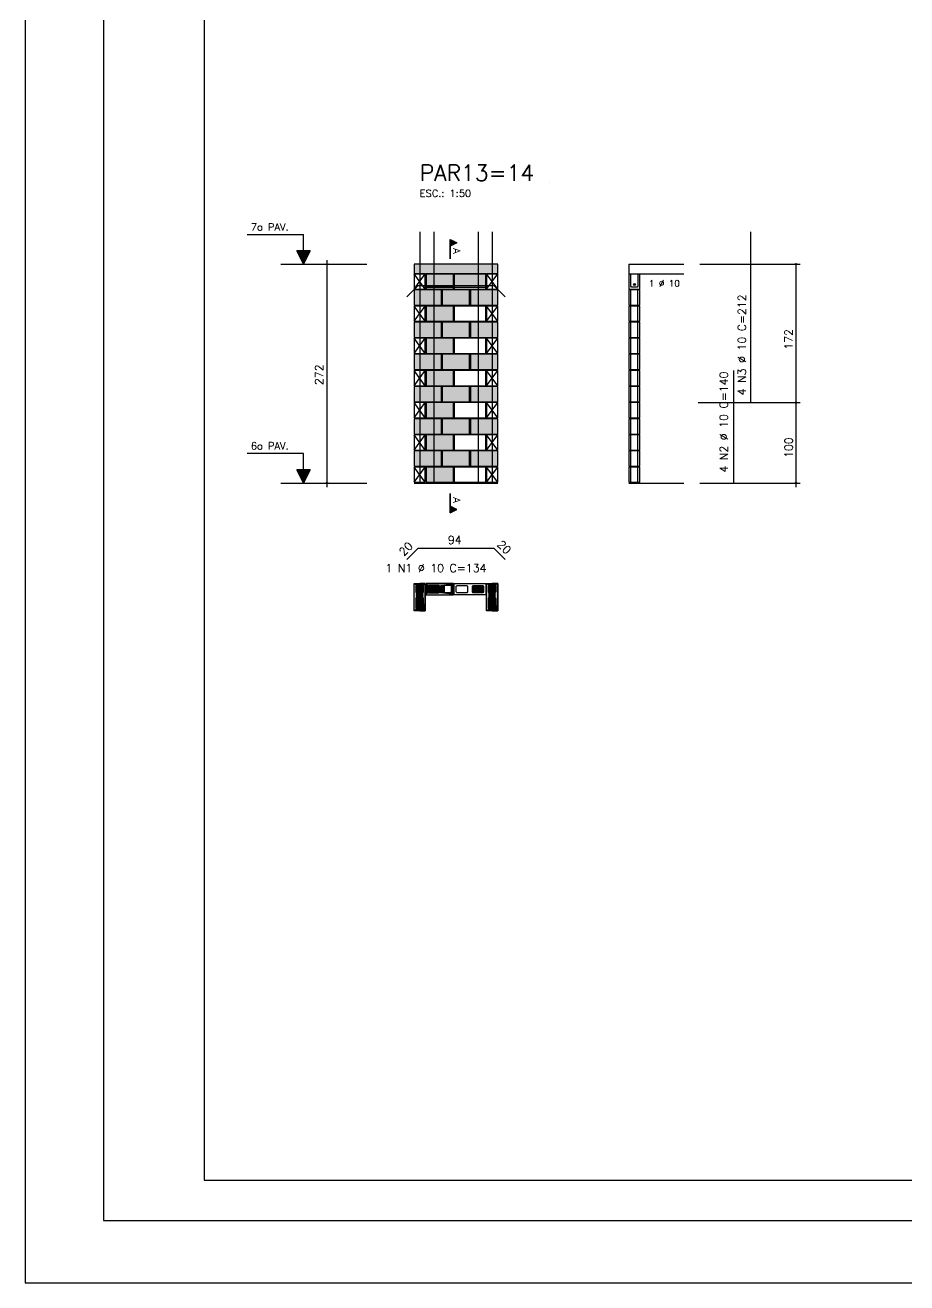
# Model space of a CAD drawing. Extents: x -1.9 to 86, y -1.6 to 61.
# Drawn here: x -1.95 to 19.97, y -1.55 to 29.7 of the extents above; entities that cross this region are included whole.
import ezdxf

# ---------------------------------------------------------------- set-up
doc = ezdxf.new("R2010")
doc.units = 0
doc.header["$MEASUREMENT"] = 0
doc.linetypes.add('HIDDEN', pattern=[9.525, 6.35, -3.175])
doc.layers.get('Defpoints').update_dxf_attribs({"linetype": 'CONTINUOUS'})
for name, color, linetype in [('ARQ_FOLHA', 7, 'CONTINUOUS'), ('PENA_01', 1, 'CONTINUOUS'), ('PENA_02', 2, 'CONTINUOUS'), ('PENA_03', 3, 'CONTINUOUS'), ('PENA_05', 5, 'CONTINUOUS'), ('PENA_06', 6, 'CONTINUOUS'), ('PENA_09', 254, 'CONTINUOUS'), ('PENA_11', 252, 'CONTINUOUS'), ('PENA_21', 100, 'CONTINUOUS')]:
    doc.layers.add(name, color=color, linetype=linetype)
doc.styles.get("Standard").update_dxf_attribs({"font": 'ROMANS.SHX'})

msp = doc.modelspace()

# ---------------------------------------------------------------- linework, layer by layer
at = {"layer": 'ARQ_FOLHA', "color": 1}
for points in [[(0, 0), (84.1, 0), (84.1, 59.4), (0, 59.4)], [(2.5, 1), (83.1, 1), (83.1, 58.4), (2.5, 58.4)]]:
    msp.add_lwpolyline(points, close=True, dxfattribs=at)
at = {"layer": 'Defpoints', "color": 8, "linetype": 'HIDDEN', "ltscale": 100}
msp.add_lwpolyline([(-1.95, 60.95), (-1.95, -1.55), (86.05, -1.55), (86.05, 60.95)], close=True, dxfattribs=at)
at = {"layer": 'PENA_01', "linetype": 'Continuous'}
for p, q in [((4.41, 23.761), (6.541, 23.761)), ((5.556, 18.221), (5.556, 23.861)), ((14.825, 23.761), (17.314, 23.761)), ((17.214, 18.221), (17.214, 23.761)), ((8.018, 23.191), (8.698, 23.191)), ((8.718, 23.191), (9.498, 23.191)), ((14.783, 20.321), (17.314, 20.321)), ((4.41, 18.321), (6.541, 18.321)), ((14.825, 18.321), (17.314, 18.321))]:
    msp.add_line(p, q, dxfattribs=at)
for points in [[(7.948, 15.757), (7.948, 15.617), (7.928, 15.597), (7.788, 15.597), (7.768, 15.617), (7.768, 15.757), (7.788, 15.777), (7.928, 15.777), (7.948, 15.757)], [(8.328, 15.777), (8.088, 15.777), (8.068, 15.757), (8.068, 15.617), (8.088, 15.597), (8.328, 15.597), (8.348, 15.617), (8.348, 15.757), (8.328, 15.777)], [(8.628, 15.777), (8.488, 15.777), (8.468, 15.757), (8.468, 15.617), (8.488, 15.597), (8.628, 15.597), (8.648, 15.617), (8.648, 15.757), (8.628, 15.777)], [(8.768, 15.757), (8.788, 15.777), (9.028, 15.777), (9.048, 15.757), (9.048, 15.617), (9.028, 15.597), (8.788, 15.597), (8.768, 15.617), (8.768, 15.757)], [(9.168, 15.757), (9.188, 15.777), (9.428, 15.777), (9.448, 15.757), (9.448, 15.617), (9.428, 15.597), (9.188, 15.597), (9.168, 15.617), (9.168, 15.757)], [(9.748, 15.757), (9.748, 15.617), (9.728, 15.597), (9.588, 15.597), (9.568, 15.617), (9.568, 15.757), (9.588, 15.777), (9.728, 15.777), (9.748, 15.757)], [(7.948, 15.457), (7.948, 15.217), (7.928, 15.197), (7.788, 15.197), (7.768, 15.217), (7.768, 15.457), (7.788, 15.477), (7.928, 15.477), (7.948, 15.457)], [(9.748, 15.457), (9.748, 15.217), (9.728, 15.197), (9.588, 15.197), (9.568, 15.217), (9.568, 15.457), (9.588, 15.477), (9.728, 15.477), (9.748, 15.457)]]:
    msp.add_lwpolyline(points, dxfattribs=at)
at = {"layer": 'PENA_02', "linetype": 'Continuous'}
for p, q in [((7.998, 23.521), (7.718, 23.521)), ((7.718, 23.521), (7.718, 23.141)), ((7.998, 23.141), (7.998, 23.521)), ((9.798, 23.521), (9.518, 23.521)), ((9.518, 23.521), (9.518, 23.141)), ((9.798, 23.141), (9.798, 23.521)), ((7.718, 23.141), (7.998, 23.141)), ((9.518, 23.141), (9.798, 23.141)), ((7.998, 22.721), (7.718, 22.721)), ((7.718, 22.721), (7.718, 22.341)), ((7.998, 22.341), (7.998, 22.721)), ((9.798, 22.721), (9.518, 22.721)), ((9.518, 22.721), (9.518, 22.341)), ((9.798, 22.341), (9.798, 22.721)), ((7.718, 22.341), (7.998, 22.341)), ((9.518, 22.341), (9.798, 22.341)), ((7.998, 21.921), (7.718, 21.921)), ((7.718, 21.921), (7.718, 21.541)), ((7.998, 21.541), (7.998, 21.921)), ((9.798, 21.921), (9.518, 21.921)), ((9.518, 21.921), (9.518, 21.541)), ((9.798, 21.541), (9.798, 21.921)), ((7.718, 21.541), (7.998, 21.541)), ((9.518, 21.541), (9.798, 21.541)), ((7.998, 21.121), (7.718, 21.121)), ((7.718, 21.121), (7.718, 20.741)), ((7.998, 20.741), (7.998, 21.121)), ((9.798, 21.121), (9.518, 21.121)), ((9.518, 21.121), (9.518, 20.741)), ((9.798, 20.741), (9.798, 21.121)), ((7.718, 20.741), (7.998, 20.741)), ((9.518, 20.741), (9.798, 20.741)), ((7.998, 20.321), (7.718, 20.321)), ((7.718, 20.321), (7.718, 19.941)), ((7.998, 19.941), (7.998, 20.321)), ((9.798, 20.321), (9.518, 20.321)), ((9.518, 20.321), (9.518, 19.941)), ((9.798, 19.941), (9.798, 20.321)), ((7.718, 19.941), (7.998, 19.941)), ((9.518, 19.941), (9.798, 19.941)), ((7.998, 19.521), (7.718, 19.521)), ((7.718, 19.521), (7.718, 19.141)), ((7.998, 19.141), (7.998, 19.521)), ((9.798, 19.521), (9.518, 19.521)), ((9.518, 19.521), (9.518, 19.141)), ((9.798, 19.141), (9.798, 19.521)), ((7.718, 19.141), (7.998, 19.141)), ((9.518, 19.141), (9.798, 19.141)), ((7.998, 18.721), (7.718, 18.721)), ((7.718, 18.721), (7.718, 18.341)), ((7.998, 18.341), (7.998, 18.721)), ((9.798, 18.721), (9.518, 18.721)), ((9.518, 18.721), (9.518, 18.341)), ((9.798, 18.341), (9.798, 18.721)), ((7.718, 18.341), (7.998, 18.341)), ((7.718, 18.321), (9.798, 18.321)), ((9.518, 18.341), (9.798, 18.341))]:
    msp.add_line(p, q, dxfattribs=at)
for points in [[(7.718, 23.521), (9.798, 23.521), (9.798, 23.761), (7.718, 23.761), (7.718, 23.521)], [(8.018, 23.141), (8.698, 23.141), (8.698, 23.521), (8.018, 23.521), (8.018, 23.141)], [(8.718, 23.141), (9.498, 23.141), (9.498, 23.521), (8.718, 23.521), (8.718, 23.141)], [(7.718, 22.741), (8.398, 22.741), (8.398, 23.121), (7.718, 23.121), (7.718, 22.741)], [(8.418, 22.741), (9.098, 22.741), (9.098, 23.121), (8.418, 23.121), (8.418, 22.741)], [(9.118, 22.741), (9.798, 22.741), (9.798, 23.121), (9.118, 23.121), (9.118, 22.741)], [(8.018, 22.341), (8.698, 22.341), (8.698, 22.721), (8.018, 22.721), (8.018, 22.341)], [(8.718, 22.341), (9.498, 22.341), (9.498, 22.721), (8.718, 22.721), (8.718, 22.341)], [(7.718, 21.941), (8.398, 21.941), (8.398, 22.321), (7.718, 22.321), (7.718, 21.941)], [(8.418, 21.941), (9.098, 21.941), (9.098, 22.321), (8.418, 22.321), (8.418, 21.941)], [(9.118, 21.941), (9.798, 21.941), (9.798, 22.321), (9.118, 22.321), (9.118, 21.941)], [(8.018, 21.541), (8.698, 21.541), (8.698, 21.921), (8.018, 21.921), (8.018, 21.541)], [(8.718, 21.541), (9.498, 21.541), (9.498, 21.921), (8.718, 21.921), (8.718, 21.541)], [(7.718, 21.141), (8.398, 21.141), (8.398, 21.521), (7.718, 21.521), (7.718, 21.141)], [(8.418, 21.141), (9.098, 21.141), (9.098, 21.521), (8.418, 21.521), (8.418, 21.141)], [(9.118, 21.141), (9.798, 21.141), (9.798, 21.521), (9.118, 21.521), (9.118, 21.141)], [(8.018, 20.741), (8.698, 20.741), (8.698, 21.121), (8.018, 21.121), (8.018, 20.741)], [(8.718, 20.741), (9.498, 20.741), (9.498, 21.121), (8.718, 21.121), (8.718, 20.741)], [(7.718, 20.341), (8.398, 20.341), (8.398, 20.721), (7.718, 20.721), (7.718, 20.341)], [(8.418, 20.341), (9.098, 20.341), (9.098, 20.721), (8.418, 20.721), (8.418, 20.341)], [(9.118, 20.341), (9.798, 20.341), (9.798, 20.721), (9.118, 20.721), (9.118, 20.341)], [(8.018, 19.941), (8.698, 19.941), (8.698, 20.321), (8.018, 20.321), (8.018, 19.941)], [(8.718, 19.941), (9.498, 19.941), (9.498, 20.321), (8.718, 20.321), (8.718, 19.941)], [(7.718, 19.541), (8.398, 19.541), (8.398, 19.921), (7.718, 19.921), (7.718, 19.541)], [(8.418, 19.541), (9.098, 19.541), (9.098, 19.921), (8.418, 19.921), (8.418, 19.541)], [(9.118, 19.541), (9.798, 19.541), (9.798, 19.921), (9.118, 19.921), (9.118, 19.541)], [(8.018, 19.141), (8.698, 19.141), (8.698, 19.521), (8.018, 19.521), (8.018, 19.141)], [(8.718, 19.141), (9.498, 19.141), (9.498, 19.521), (8.718, 19.521), (8.718, 19.141)], [(7.718, 18.741), (8.398, 18.741), (8.398, 19.121), (7.718, 19.121), (7.718, 18.741)], [(8.418, 18.741), (9.098, 18.741), (9.098, 19.121), (8.418, 19.121), (8.418, 18.741)], [(9.118, 18.741), (9.798, 18.741), (9.798, 19.121), (9.118, 19.121), (9.118, 18.741)], [(8.018, 18.341), (8.698, 18.341), (8.698, 18.721), (8.018, 18.721), (8.018, 18.341)], [(8.718, 18.341), (9.498, 18.341), (9.498, 18.721), (8.718, 18.721), (8.718, 18.341)], [(7.998, 15.827), (7.998, 15.147), (7.718, 15.147), (7.718, 15.827), (7.998, 15.827)], [(8.698, 15.827), (8.018, 15.827), (8.018, 15.547), (8.698, 15.547), (8.698, 15.827)], [(8.718, 15.827), (9.498, 15.827), (9.498, 15.547), (8.718, 15.547), (8.718, 15.827)], [(9.798, 15.827), (9.798, 15.147), (9.518, 15.147), (9.518, 15.827), (9.798, 15.827)]]:
    msp.add_lwpolyline(points, dxfattribs=at)
for centre, radius in [((5.556, 23.761), 0.02), ((5.556, 23.761), 0.01), ((17.214, 23.761), 0.02), ((17.214, 23.761), 0.01), ((17.214, 20.321), 0.02), ((17.214, 20.321), 0.01), ((5.556, 18.321), 0.02), ((5.556, 18.321), 0.01), ((17.214, 18.321), 0.02), ((17.214, 18.321), 0.01)]:
    msp.add_circle(centre, radius, dxfattribs=at)
at = {"layer": 'PENA_03', "linetype": 'Continuous'}
for p, q in [((4.969, 24.493), (3.569, 24.493)), ((4.969, 24.093), (4.969, 24.493)), ((4.97, 24.093), (4.97, 24.495)), ((8.619, 23.892), (8.619, 24.378)), ((8.619, 24.378), (8.785, 24.295)), ((8.619, 24.377), (8.619, 24.213)), ((8.619, 24.377), (8.783, 24.295)), ((4.97, 23.761), (4.804, 24.093)), ((4.804, 24.093), (4.969, 24.093)), ((4.97, 23.764), (4.806, 24.092)), ((5.133, 24.092), (4.806, 24.092)), ((5.123, 24.068), (4.816, 24.068)), ((5.135, 24.093), (4.97, 23.761)), ((4.97, 24.093), (5.135, 24.093)), ((5.133, 24.092), (4.97, 23.764)), ((8.783, 24.295), (8.619, 24.213)), ((8.785, 24.295), (8.619, 24.212)), ((8.619, 24.212), (8.619, 23.892)), ((8.631, 24.372), (8.631, 24.218)), ((8.644, 24.365), (8.644, 24.225)), ((8.657, 24.359), (8.657, 24.231)), ((8.67, 24.352), (8.67, 24.238)), ((8.682, 24.346), (8.682, 24.244)), ((8.695, 24.34), (8.695, 24.25)), ((8.708, 24.333), (8.708, 24.257)), ((8.721, 24.327), (8.721, 24.263)), ((8.734, 24.32), (8.734, 24.269)), ((8.746, 24.314), (8.746, 24.276)), ((8.759, 24.308), (8.759, 24.282)), ((8.772, 24.301), (8.772, 24.289)), ((5.11, 24.042), (4.829, 24.042)), ((5.097, 24.017), (4.842, 24.017)), ((5.084, 23.991), (4.855, 23.991)), ((5.072, 23.966), (4.867, 23.966)), ((5.059, 23.94), (4.88, 23.94)), ((5.046, 23.915), (4.893, 23.915)), ((5.033, 23.889), (4.906, 23.889)), ((5.021, 23.863), (4.919, 23.863)), ((5.008, 23.838), (4.931, 23.838)), ((4.995, 23.812), (4.944, 23.812)), ((4.982, 23.787), (4.957, 23.787)), ((13.054, 23.761), (13.054, 23.141)), ((13.054, 23.761), (14.425, 23.761)), ((7.718, 23.141), (7.998, 23.521)), ((7.998, 23.141), (7.718, 23.521)), ((9.518, 23.141), (9.798, 23.521)), ((9.798, 23.141), (9.518, 23.521)), ((13.054, 23.521), (14.425, 23.521)), ((13.104, 22.741), (13.104, 23.121)), ((13.284, 22.741), (13.284, 23.121)), ((7.718, 22.341), (7.998, 22.721)), ((7.998, 22.341), (7.718, 22.721)), ((9.518, 22.341), (9.798, 22.721)), ((9.798, 22.341), (9.518, 22.721)), ((13.104, 22.341), (13.104, 22.721)), ((13.284, 22.341), (13.284, 22.721)), ((13.104, 21.941), (13.104, 22.321)), ((13.284, 21.941), (13.284, 22.321)), ((7.718, 21.541), (7.998, 21.921)), ((7.998, 21.541), (7.718, 21.921)), ((9.518, 21.541), (9.798, 21.921)), ((9.798, 21.541), (9.518, 21.921)), ((13.104, 21.541), (13.104, 21.921)), ((13.284, 21.541), (13.284, 21.921)), ((13.104, 21.141), (13.104, 21.521)), ((13.284, 21.141), (13.284, 21.521)), ((7.718, 20.741), (7.998, 21.121)), ((7.998, 20.741), (7.718, 21.121)), ((9.518, 20.741), (9.798, 21.121)), ((9.798, 20.741), (9.518, 21.121)), ((13.104, 20.741), (13.104, 21.121)), ((13.284, 20.741), (13.284, 21.121)), ((13.104, 20.341), (13.104, 20.721)), ((13.284, 20.341), (13.284, 20.721)), ((7.718, 19.941), (7.998, 20.321)), ((7.998, 19.941), (7.718, 20.321)), ((9.518, 19.941), (9.798, 20.321)), ((9.798, 19.941), (9.518, 20.321)), ((13.104, 19.941), (13.104, 20.321)), ((13.284, 19.941), (13.284, 20.321)), ((13.104, 19.541), (13.104, 19.921)), ((13.284, 19.541), (13.284, 19.921)), ((7.718, 19.141), (7.998, 19.521)), ((7.998, 19.141), (7.718, 19.521)), ((9.518, 19.141), (9.798, 19.521)), ((9.798, 19.141), (9.518, 19.521)), ((13.104, 19.141), (13.104, 19.521)), ((13.284, 19.141), (13.284, 19.521)), ((13.104, 18.741), (13.104, 19.121)), ((13.284, 18.741), (13.284, 19.121)), ((4.969, 19.053), (3.569, 19.053)), ((4.969, 18.653), (4.969, 19.053)), ((4.97, 18.653), (4.97, 19.055)), ((4.97, 18.321), (4.804, 18.653)), ((4.804, 18.653), (4.969, 18.653)), ((4.97, 18.324), (4.806, 18.652)), ((5.133, 18.652), (4.806, 18.652)), ((5.123, 18.628), (4.816, 18.628)), ((5.11, 18.602), (4.829, 18.602)), ((5.097, 18.577), (4.842, 18.577)), ((5.084, 18.551), (4.855, 18.551)), ((5.072, 18.526), (4.867, 18.526)), ((5.059, 18.5), (4.88, 18.5)), ((5.046, 18.475), (4.893, 18.475)), ((5.033, 18.449), (4.906, 18.449)), ((5.135, 18.653), (4.97, 18.321)), ((4.97, 18.653), (5.135, 18.653)), ((5.133, 18.652), (4.97, 18.324)), ((7.718, 18.341), (7.998, 18.721)), ((7.998, 18.341), (7.718, 18.721)), ((9.518, 18.341), (9.798, 18.721)), ((9.798, 18.341), (9.518, 18.721)), ((13.104, 18.341), (13.104, 18.721)), ((13.284, 18.341), (13.284, 18.721)), ((5.021, 18.423), (4.919, 18.423)), ((5.008, 18.398), (4.931, 18.398)), ((4.995, 18.372), (4.944, 18.372)), ((4.982, 18.347), (4.957, 18.347)), ((13.054, 18.321), (14.425, 18.321)), ((8.619, 18.066), (8.619, 17.579)), ((8.619, 17.745), (8.619, 18.066)), ((8.785, 17.662), (8.619, 17.745)), ((8.619, 17.581), (8.619, 17.744)), ((8.783, 17.662), (8.619, 17.744)), ((8.619, 17.579), (8.785, 17.662)), ((8.619, 17.581), (8.783, 17.662)), ((8.631, 17.586), (8.631, 17.739)), ((8.644, 17.592), (8.644, 17.733)), ((8.657, 17.599), (8.657, 17.726)), ((8.67, 17.605), (8.67, 17.72)), ((8.682, 17.611), (8.682, 17.713)), ((8.695, 17.618), (8.695, 17.707)), ((8.708, 17.624), (8.708, 17.701)), ((8.721, 17.63), (8.721, 17.694)), ((8.734, 17.637), (8.734, 17.688)), ((8.746, 17.643), (8.746, 17.681)), ((8.759, 17.65), (8.759, 17.675)), ((8.772, 17.656), (8.772, 17.669))]:
    msp.add_line(p, q, dxfattribs=at)
for points in [[(13.054, 23.141), (13.334, 23.141), (13.334, 23.521)], [(13.284, 23.521), (13.284, 23.211), (13.264, 23.191), (13.124, 23.191), (13.104, 23.211), (13.104, 23.521)], [(13.054, 22.741), (13.334, 22.741), (13.334, 23.121), (13.054, 23.121), (13.054, 22.741)], [(13.054, 22.341), (13.334, 22.341), (13.334, 22.721), (13.054, 22.721), (13.054, 22.341)], [(13.054, 21.941), (13.334, 21.941), (13.334, 22.321), (13.054, 22.321), (13.054, 21.941)], [(13.054, 21.541), (13.334, 21.541), (13.334, 21.921), (13.054, 21.921), (13.054, 21.541)], [(13.054, 21.141), (13.334, 21.141), (13.334, 21.521), (13.054, 21.521), (13.054, 21.141)], [(13.054, 20.741), (13.334, 20.741), (13.334, 21.121), (13.054, 21.121), (13.054, 20.741)], [(13.054, 20.341), (13.334, 20.341), (13.334, 20.721), (13.054, 20.721), (13.054, 20.341)], [(13.054, 19.941), (13.334, 19.941), (13.334, 20.321), (13.054, 20.321), (13.054, 19.941)], [(13.054, 19.541), (13.334, 19.541), (13.334, 19.921), (13.054, 19.921), (13.054, 19.541)], [(13.054, 19.141), (13.334, 19.141), (13.334, 19.521), (13.054, 19.521), (13.054, 19.141)], [(13.054, 18.741), (13.334, 18.741), (13.334, 19.121), (13.054, 19.121), (13.054, 18.741)], [(13.054, 18.341), (13.334, 18.341), (13.334, 18.721), (13.054, 18.721), (13.054, 18.341)], [(7.948, 15.617), (7.928, 15.597), (7.788, 15.597), (7.768, 15.617), (7.768, 15.757), (7.788, 15.777), (7.928, 15.777), (7.948, 15.757), (7.948, 15.617)], [(8.068, 15.757), (8.088, 15.777), (8.328, 15.777), (8.348, 15.757), (8.348, 15.617), (8.328, 15.597), (8.088, 15.597), (8.068, 15.617), (8.068, 15.757)], [(9.448, 15.617), (9.428, 15.597), (9.188, 15.597), (9.168, 15.617), (9.168, 15.757), (9.188, 15.777), (9.428, 15.777), (9.448, 15.757), (9.448, 15.617)], [(9.748, 15.617), (9.728, 15.597), (9.588, 15.597), (9.568, 15.617), (9.568, 15.757), (9.588, 15.777), (9.728, 15.777), (9.748, 15.757), (9.748, 15.617)], [(7.788, 15.197), (7.768, 15.217), (7.768, 15.457), (7.788, 15.477), (7.928, 15.477), (7.948, 15.457), (7.948, 15.217), (7.928, 15.197), (7.788, 15.197)], [(9.588, 15.197), (9.568, 15.217), (9.568, 15.457), (9.588, 15.477), (9.728, 15.477), (9.748, 15.457), (9.748, 15.217), (9.728, 15.197), (9.588, 15.197)]]:
    msp.add_lwpolyline(points, dxfattribs=at)
for centre, radius in [((13.195, 23.256), 0.025), ((7.858, 15.687), 0.04), ((8.208, 15.687), 0.04), ((9.308, 15.687), 0.04), ((9.658, 15.687), 0.04), ((7.858, 15.337), 0.04), ((9.658, 15.337), 0.04)]:
    msp.add_circle(centre, radius, dxfattribs=at)
for points in [[(13.22, 23.256), (13.183, 23.278), (13.172, 23.265)], [(13.22, 23.256), (13.172, 23.265), (13.172, 23.248)], [(13.22, 23.256), (13.172, 23.248), (13.183, 23.235)], [(13.22, 23.256), (13.2, 23.281), (13.183, 23.278)], [(13.22, 23.256), (13.183, 23.235), (13.2, 23.232)], [(13.22, 23.256), (13.215, 23.272), (13.2, 23.281)], [(13.22, 23.256), (13.2, 23.232), (13.215, 23.24)], [(13.22, 23.256), (13.215, 23.24), (13.22, 23.256)], [(7.898, 15.687), (7.838, 15.722), (7.82, 15.701)], [(7.898, 15.687), (7.82, 15.701), (7.82, 15.673)], [(7.898, 15.687), (7.82, 15.673), (7.838, 15.652)], [(7.898, 15.687), (7.864, 15.726), (7.838, 15.722)], [(7.898, 15.687), (7.838, 15.652), (7.864, 15.648)], [(7.898, 15.687), (7.888, 15.713), (7.864, 15.726)], [(7.898, 15.687), (7.864, 15.648), (7.888, 15.661)], [(7.898, 15.687), (7.888, 15.661), (7.898, 15.687)], [(8.248, 15.687), (8.188, 15.722), (8.17, 15.701)], [(8.248, 15.687), (8.17, 15.701), (8.17, 15.673)], [(8.248, 15.687), (8.17, 15.673), (8.188, 15.652)], [(8.248, 15.687), (8.214, 15.726), (8.188, 15.722)], [(8.248, 15.687), (8.188, 15.652), (8.214, 15.648)], [(8.248, 15.687), (8.238, 15.713), (8.214, 15.726)], [(8.248, 15.687), (8.214, 15.648), (8.238, 15.661)], [(8.248, 15.687), (8.238, 15.661), (8.248, 15.687)], [(9.348, 15.687), (9.288, 15.722), (9.27, 15.701)], [(9.348, 15.687), (9.27, 15.701), (9.27, 15.673)], [(9.348, 15.687), (9.27, 15.673), (9.288, 15.652)], [(9.348, 15.687), (9.314, 15.726), (9.288, 15.722)], [(9.348, 15.687), (9.288, 15.652), (9.314, 15.648)], [(9.348, 15.687), (9.338, 15.713), (9.314, 15.726)], [(9.348, 15.687), (9.314, 15.648), (9.338, 15.661)], [(9.348, 15.687), (9.338, 15.661), (9.348, 15.687)], [(9.698, 15.687), (9.638, 15.722), (9.62, 15.701)], [(9.698, 15.687), (9.62, 15.701), (9.62, 15.673)], [(9.698, 15.687), (9.62, 15.673), (9.638, 15.652)], [(9.698, 15.687), (9.664, 15.726), (9.638, 15.722)], [(9.698, 15.687), (9.638, 15.652), (9.664, 15.648)], [(9.698, 15.687), (9.688, 15.713), (9.664, 15.726)], [(9.698, 15.687), (9.664, 15.648), (9.688, 15.661)], [(9.698, 15.687), (9.688, 15.661), (9.698, 15.687)], [(7.898, 15.337), (7.838, 15.372), (7.82, 15.351)], [(7.898, 15.337), (7.82, 15.351), (7.82, 15.323)], [(7.898, 15.337), (7.82, 15.323), (7.838, 15.302)], [(7.898, 15.337), (7.864, 15.376), (7.838, 15.372)], [(7.898, 15.337), (7.838, 15.302), (7.864, 15.298)], [(7.898, 15.337), (7.888, 15.363), (7.864, 15.376)], [(7.898, 15.337), (7.864, 15.298), (7.888, 15.311)], [(7.898, 15.337), (7.888, 15.311), (7.898, 15.337)], [(9.698, 15.337), (9.638, 15.372), (9.62, 15.351)], [(9.698, 15.337), (9.62, 15.351), (9.62, 15.323)], [(9.698, 15.337), (9.62, 15.323), (9.638, 15.302)], [(9.698, 15.337), (9.664, 15.376), (9.638, 15.372)], [(9.698, 15.337), (9.638, 15.302), (9.664, 15.298)], [(9.698, 15.337), (9.688, 15.363), (9.664, 15.376)], [(9.698, 15.337), (9.664, 15.298), (9.688, 15.311)], [(9.698, 15.337), (9.688, 15.311), (9.698, 15.337)]]:
    msp.add_solid(points, dxfattribs=at)
at = {"layer": 'PENA_05', "linetype": 'Continuous'}
for p, q in [((16.09, 20.321), (16.09, 24.561)), ((7.541, 22.948), (7.823, 23.231)), ((7.823, 23.231), (9.703, 23.231)), ((9.703, 23.231), (9.986, 22.948)), ((15.664, 18.321), (15.664, 21.121)), ((7.535, 16.425), (7.818, 16.708)), ((7.818, 16.708), (9.698, 16.708)), ((9.698, 16.708), (9.98, 16.425))]:
    msp.add_line(p, q, dxfattribs=at)
for points in [[(7.858, 24.561), (7.858, 18.321)], [(8.208, 24.561), (8.208, 18.321)], [(9.308, 24.561), (9.308, 18.321)], [(9.658, 24.561), (9.658, 18.321)]]:
    msp.add_lwpolyline(points, dxfattribs=at)
at = {"layer": 'PENA_09', "linetype": 'Continuous'}
for points in [[(8.018, 23.191), (8.698, 23.191), (8.698, 23.521), (8.018, 23.521), (8.018, 23.191)], [(8.718, 23.191), (9.498, 23.191), (9.498, 23.521), (8.718, 23.521), (8.718, 23.191)]]:
    msp.add_lwpolyline(points, dxfattribs=at)
for points in [[(8.018, 23.191), (8.698, 23.191), (8.698, 23.521)], [(8.018, 23.191), (8.698, 23.521), (8.018, 23.521)], [(8.018, 23.191), (8.018, 23.521), (8.018, 23.191)], [(8.718, 23.191), (9.498, 23.191), (9.498, 23.521)], [(8.718, 23.191), (9.498, 23.521), (8.718, 23.521)], [(8.718, 23.191), (8.718, 23.521), (8.718, 23.191)]]:
    msp.add_solid(points, dxfattribs=at)
at = {"layer": 'PENA_11', "linetype": 'Continuous'}
for points in [[(7.718, 23.521), (9.798, 23.521), (9.798, 23.761)], [(7.718, 23.521), (9.798, 23.761), (7.718, 23.761)], [(7.718, 23.521), (7.718, 23.761), (7.718, 23.521)], [(7.948, 15.617), (7.768, 15.757), (7.788, 15.777)], [(7.948, 15.617), (7.768, 15.617), (7.768, 15.757)], [(7.948, 15.617), (7.788, 15.777), (7.928, 15.777)], [(7.948, 15.617), (7.928, 15.777), (7.948, 15.757)], [(7.948, 15.617), (7.948, 15.757), (7.948, 15.617)], [(8.068, 15.757), (8.088, 15.777), (8.328, 15.777)], [(8.068, 15.757), (8.328, 15.777), (8.348, 15.757)], [(8.068, 15.757), (8.348, 15.757), (8.348, 15.617)], [(8.068, 15.757), (8.348, 15.617), (8.328, 15.597)], [(8.068, 15.757), (8.328, 15.597), (8.088, 15.597)], [(8.068, 15.757), (8.088, 15.597), (8.068, 15.617)], [(8.068, 15.757), (8.068, 15.617), (8.068, 15.757)], [(9.448, 15.617), (9.168, 15.757), (9.188, 15.777)], [(9.448, 15.617), (9.168, 15.617), (9.168, 15.757)], [(9.448, 15.617), (9.188, 15.777), (9.428, 15.777)], [(9.448, 15.617), (9.428, 15.777), (9.448, 15.757)], [(9.448, 15.617), (9.448, 15.757), (9.448, 15.617)], [(9.748, 15.617), (9.568, 15.757), (9.588, 15.777)], [(9.748, 15.617), (9.568, 15.617), (9.568, 15.757)], [(9.748, 15.617), (9.588, 15.777), (9.728, 15.777)], [(9.748, 15.617), (9.728, 15.777), (9.748, 15.757)], [(9.748, 15.617), (9.748, 15.757), (9.748, 15.617)], [(7.948, 15.617), (7.788, 15.597), (7.768, 15.617)], [(7.788, 15.197), (7.768, 15.457), (7.788, 15.477)], [(7.788, 15.197), (7.768, 15.217), (7.768, 15.457)], [(7.948, 15.617), (7.928, 15.597), (7.788, 15.597)], [(7.788, 15.197), (7.788, 15.477), (7.928, 15.477)], [(7.788, 15.197), (7.928, 15.477), (7.948, 15.457)], [(7.788, 15.197), (7.948, 15.457), (7.948, 15.217)], [(9.448, 15.617), (9.188, 15.597), (9.168, 15.617)], [(9.448, 15.617), (9.428, 15.597), (9.188, 15.597)], [(9.748, 15.617), (9.588, 15.597), (9.568, 15.617)], [(9.588, 15.197), (9.568, 15.457), (9.588, 15.477)], [(9.588, 15.197), (9.568, 15.217), (9.568, 15.457)], [(9.748, 15.617), (9.728, 15.597), (9.588, 15.597)], [(9.588, 15.197), (9.588, 15.477), (9.728, 15.477)], [(9.588, 15.197), (9.728, 15.477), (9.748, 15.457)], [(9.588, 15.197), (9.748, 15.457), (9.748, 15.217)], [(7.788, 15.197), (7.948, 15.217), (7.928, 15.197)], [(7.788, 15.197), (7.928, 15.197), (7.788, 15.197)], [(9.588, 15.197), (9.748, 15.217), (9.728, 15.197)], [(9.588, 15.197), (9.728, 15.197), (9.588, 15.197)]]:
    msp.add_solid(points, dxfattribs=at)
at = {"layer": 'PENA_21', "linetype": 'Continuous'}
for points in [[(8.018, 23.141), (8.698, 23.141), (8.698, 23.191), (8.018, 23.191), (8.018, 23.141)], [(7.718, 22.741), (8.398, 22.741), (8.398, 23.121), (7.718, 23.121), (7.718, 22.741)], [(8.418, 22.741), (9.098, 22.741), (9.098, 23.121), (8.418, 23.121), (8.418, 22.741)], [(9.118, 22.741), (9.798, 22.741), (9.798, 23.121), (9.118, 23.121), (9.118, 22.741)], [(8.018, 22.341), (8.698, 22.341), (8.698, 22.721), (8.018, 22.721), (8.018, 22.341)], [(7.718, 21.941), (8.398, 21.941), (8.398, 22.321), (7.718, 22.321), (7.718, 21.941)], [(8.418, 21.941), (9.098, 21.941), (9.098, 22.321), (8.418, 22.321), (8.418, 21.941)], [(9.118, 21.941), (9.798, 21.941), (9.798, 22.321), (9.118, 22.321), (9.118, 21.941)], [(8.018, 21.541), (8.698, 21.541), (8.698, 21.921), (8.018, 21.921), (8.018, 21.541)], [(7.718, 21.141), (8.398, 21.141), (8.398, 21.521), (7.718, 21.521), (7.718, 21.141)], [(8.418, 21.141), (9.098, 21.141), (9.098, 21.521), (8.418, 21.521), (8.418, 21.141)], [(9.118, 21.141), (9.798, 21.141), (9.798, 21.521), (9.118, 21.521), (9.118, 21.141)], [(8.018, 20.741), (8.698, 20.741), (8.698, 21.121), (8.018, 21.121), (8.018, 20.741)], [(7.718, 20.341), (8.398, 20.341), (8.398, 20.721), (7.718, 20.721), (7.718, 20.341)], [(8.418, 20.341), (9.098, 20.341), (9.098, 20.721), (8.418, 20.721), (8.418, 20.341)], [(9.118, 20.341), (9.798, 20.341), (9.798, 20.721), (9.118, 20.721), (9.118, 20.341)], [(8.018, 19.941), (8.698, 19.941), (8.698, 20.321), (8.018, 20.321), (8.018, 19.941)], [(7.718, 19.541), (8.398, 19.541), (8.398, 19.921), (7.718, 19.921), (7.718, 19.541)], [(8.418, 19.541), (9.098, 19.541), (9.098, 19.921), (8.418, 19.921), (8.418, 19.541)], [(9.118, 19.541), (9.798, 19.541), (9.798, 19.921), (9.118, 19.921), (9.118, 19.541)], [(8.018, 19.141), (8.698, 19.141), (8.698, 19.521), (8.018, 19.521), (8.018, 19.141)], [(7.718, 18.741), (8.398, 18.741), (8.398, 19.121), (7.718, 19.121), (7.718, 18.741)], [(8.418, 18.741), (9.098, 18.741), (9.098, 19.121), (8.418, 19.121), (8.418, 18.741)], [(9.118, 18.741), (9.798, 18.741), (9.798, 19.121), (9.118, 19.121), (9.118, 18.741)], [(8.018, 18.341), (8.698, 18.341), (8.698, 18.721), (8.018, 18.721), (8.018, 18.341)], [(7.858, 15.827), (7.858, 15.777), (7.788, 15.777), (7.768, 15.757), (7.768, 15.617), (7.788, 15.597), (7.858, 15.597), (7.858, 15.477), (7.788, 15.477), (7.768, 15.457), (7.768, 15.217), (7.788, 15.197), (7.858, 15.197), (7.858, 15.147), (7.718, 15.147), (7.718, 15.827), (7.858, 15.827)], [(7.858, 15.827), (7.858, 15.777), (7.928, 15.777), (7.948, 15.757), (7.948, 15.617), (7.928, 15.597), (7.858, 15.597), (7.858, 15.477), (7.928, 15.477), (7.948, 15.457), (7.948, 15.217), (7.928, 15.197), (7.858, 15.197), (7.858, 15.147), (7.998, 15.147), (7.998, 15.827), (7.858, 15.827)], [(8.698, 15.687), (8.648, 15.687), (8.648, 15.757), (8.628, 15.777), (8.488, 15.777), (8.468, 15.757), (8.468, 15.687), (8.348, 15.687), (8.348, 15.757), (8.328, 15.777), (8.088, 15.777), (8.068, 15.757), (8.068, 15.687), (8.018, 15.687), (8.018, 15.827), (8.698, 15.827), (8.698, 15.687)], [(8.698, 15.687), (8.648, 15.687), (8.648, 15.617), (8.628, 15.597), (8.488, 15.597), (8.468, 15.617), (8.468, 15.687), (8.348, 15.687), (8.348, 15.617), (8.328, 15.597), (8.088, 15.597), (8.068, 15.617), (8.068, 15.687), (8.018, 15.687), (8.018, 15.547), (8.698, 15.547), (8.698, 15.687)], [(9.658, 15.827), (9.658, 15.777), (9.588, 15.777), (9.568, 15.757), (9.568, 15.617), (9.588, 15.597), (9.658, 15.597), (9.658, 15.477), (9.588, 15.477), (9.568, 15.457), (9.568, 15.217), (9.588, 15.197), (9.658, 15.197), (9.658, 15.147), (9.518, 15.147), (9.518, 15.827), (9.658, 15.827)], [(9.658, 15.827), (9.658, 15.777), (9.728, 15.777), (9.748, 15.757), (9.748, 15.617), (9.728, 15.597), (9.658, 15.597), (9.658, 15.477), (9.728, 15.477), (9.748, 15.457), (9.748, 15.217), (9.728, 15.197), (9.658, 15.197), (9.658, 15.147), (9.798, 15.147), (9.798, 15.827), (9.658, 15.827)]]:
    msp.add_lwpolyline(points, dxfattribs=at)
for points in [[(8.018, 23.141), (8.698, 23.141), (8.698, 23.191)], [(8.018, 23.141), (8.698, 23.191), (8.018, 23.191)], [(8.018, 23.141), (8.018, 23.191), (8.018, 23.141)], [(7.718, 22.741), (8.398, 22.741), (8.398, 23.121)], [(7.718, 22.741), (8.398, 23.121), (7.718, 23.121)], [(7.718, 22.741), (7.718, 23.121), (7.718, 22.741)], [(8.418, 22.741), (9.098, 22.741), (9.098, 23.121)], [(8.418, 22.741), (9.098, 23.121), (8.418, 23.121)], [(8.418, 22.741), (8.418, 23.121), (8.418, 22.741)], [(9.118, 22.741), (9.798, 22.741), (9.798, 23.121)], [(9.118, 22.741), (9.798, 23.121), (9.118, 23.121)], [(9.118, 22.741), (9.118, 23.121), (9.118, 22.741)], [(8.018, 22.341), (8.698, 22.341), (8.698, 22.721)], [(8.018, 22.341), (8.698, 22.721), (8.018, 22.721)], [(8.018, 22.341), (8.018, 22.721), (8.018, 22.341)], [(7.718, 21.941), (8.398, 21.941), (8.398, 22.321)], [(7.718, 21.941), (8.398, 22.321), (7.718, 22.321)], [(7.718, 21.941), (7.718, 22.321), (7.718, 21.941)], [(8.418, 21.941), (9.098, 21.941), (9.098, 22.321)], [(8.418, 21.941), (9.098, 22.321), (8.418, 22.321)], [(8.418, 21.941), (8.418, 22.321), (8.418, 21.941)], [(9.118, 21.941), (9.798, 21.941), (9.798, 22.321)], [(9.118, 21.941), (9.798, 22.321), (9.118, 22.321)], [(9.118, 21.941), (9.118, 22.321), (9.118, 21.941)], [(8.018, 21.541), (8.698, 21.541), (8.698, 21.921)], [(8.018, 21.541), (8.698, 21.921), (8.018, 21.921)], [(8.018, 21.541), (8.018, 21.921), (8.018, 21.541)], [(7.718, 21.141), (8.398, 21.141), (8.398, 21.521)], [(7.718, 21.141), (8.398, 21.521), (7.718, 21.521)], [(7.718, 21.141), (7.718, 21.521), (7.718, 21.141)], [(8.418, 21.141), (9.098, 21.141), (9.098, 21.521)], [(8.418, 21.141), (9.098, 21.521), (8.418, 21.521)], [(8.418, 21.141), (8.418, 21.521), (8.418, 21.141)], [(9.118, 21.141), (9.798, 21.141), (9.798, 21.521)], [(9.118, 21.141), (9.798, 21.521), (9.118, 21.521)], [(9.118, 21.141), (9.118, 21.521), (9.118, 21.141)], [(8.018, 20.741), (8.698, 20.741), (8.698, 21.121)], [(8.018, 20.741), (8.698, 21.121), (8.018, 21.121)], [(8.018, 20.741), (8.018, 21.121), (8.018, 20.741)], [(7.718, 20.341), (8.398, 20.341), (8.398, 20.721)], [(7.718, 20.341), (8.398, 20.721), (7.718, 20.721)], [(7.718, 20.341), (7.718, 20.721), (7.718, 20.341)], [(8.418, 20.341), (9.098, 20.341), (9.098, 20.721)], [(8.418, 20.341), (9.098, 20.721), (8.418, 20.721)], [(8.418, 20.341), (8.418, 20.721), (8.418, 20.341)], [(9.118, 20.341), (9.798, 20.341), (9.798, 20.721)], [(9.118, 20.341), (9.798, 20.721), (9.118, 20.721)], [(9.118, 20.341), (9.118, 20.721), (9.118, 20.341)], [(8.018, 19.941), (8.698, 19.941), (8.698, 20.321)], [(8.018, 19.941), (8.698, 20.321), (8.018, 20.321)], [(8.018, 19.941), (8.018, 20.321), (8.018, 19.941)], [(7.718, 19.541), (8.398, 19.541), (8.398, 19.921)], [(7.718, 19.541), (8.398, 19.921), (7.718, 19.921)], [(7.718, 19.541), (7.718, 19.921), (7.718, 19.541)], [(8.418, 19.541), (9.098, 19.541), (9.098, 19.921)], [(8.418, 19.541), (9.098, 19.921), (8.418, 19.921)], [(8.418, 19.541), (8.418, 19.921), (8.418, 19.541)], [(9.118, 19.541), (9.798, 19.541), (9.798, 19.921)], [(9.118, 19.541), (9.798, 19.921), (9.118, 19.921)], [(9.118, 19.541), (9.118, 19.921), (9.118, 19.541)], [(8.018, 19.141), (8.698, 19.141), (8.698, 19.521)], [(8.018, 19.141), (8.698, 19.521), (8.018, 19.521)], [(8.018, 19.141), (8.018, 19.521), (8.018, 19.141)], [(7.718, 18.741), (8.398, 18.741), (8.398, 19.121)], [(7.718, 18.741), (8.398, 19.121), (7.718, 19.121)], [(7.718, 18.741), (7.718, 19.121), (7.718, 18.741)], [(8.418, 18.741), (9.098, 18.741), (9.098, 19.121)], [(8.418, 18.741), (9.098, 19.121), (8.418, 19.121)], [(8.418, 18.741), (8.418, 19.121), (8.418, 18.741)], [(9.118, 18.741), (9.798, 18.741), (9.798, 19.121)], [(9.118, 18.741), (9.798, 19.121), (9.118, 19.121)], [(9.118, 18.741), (9.118, 19.121), (9.118, 18.741)], [(8.018, 18.341), (8.698, 18.341), (8.698, 18.721)], [(8.018, 18.341), (8.698, 18.721), (8.018, 18.721)], [(8.018, 18.341), (8.018, 18.721), (8.018, 18.341)], [(7.788, 15.777), (7.768, 15.757), (7.718, 15.827)], [(7.788, 15.777), (7.718, 15.827), (7.858, 15.827)], [(7.718, 15.827), (7.768, 15.757), (7.718, 15.147)], [(7.718, 15.147), (7.768, 15.757), (7.768, 15.217)], [(7.768, 15.217), (7.768, 15.757), (7.768, 15.617)], [(7.788, 15.777), (7.858, 15.827), (7.858, 15.777)], [(7.998, 15.827), (7.858, 15.827), (7.928, 15.777)], [(7.928, 15.777), (7.858, 15.827), (7.858, 15.777)], [(7.948, 15.757), (7.998, 15.827), (7.928, 15.777)], [(7.998, 15.147), (7.998, 15.827), (7.948, 15.757)], [(7.948, 15.617), (7.998, 15.147), (7.948, 15.757)], [(8.698, 15.827), (8.088, 15.777), (8.018, 15.827)], [(8.088, 15.777), (8.068, 15.757), (8.018, 15.827)], [(8.018, 15.827), (8.068, 15.757), (8.018, 15.687)], [(8.068, 15.757), (8.068, 15.687), (8.018, 15.687)], [(8.018, 15.547), (8.068, 15.617), (8.018, 15.687)], [(8.068, 15.617), (8.068, 15.687), (8.018, 15.687)], [(8.328, 15.777), (8.088, 15.777), (8.698, 15.827)], [(8.348, 15.757), (8.328, 15.777), (8.698, 15.827)], [(8.698, 15.827), (8.488, 15.777), (8.348, 15.757)], [(8.348, 15.687), (8.348, 15.757), (8.488, 15.777)], [(8.348, 15.687), (8.488, 15.777), (8.468, 15.757)], [(8.348, 15.687), (8.468, 15.757), (8.468, 15.687)], [(8.348, 15.687), (8.348, 15.617), (8.488, 15.597)], [(8.348, 15.687), (8.488, 15.597), (8.468, 15.617)], [(8.348, 15.687), (8.468, 15.617), (8.468, 15.687)], [(8.698, 15.827), (8.628, 15.777), (8.488, 15.777)], [(8.698, 15.827), (8.648, 15.757), (8.628, 15.777)], [(8.698, 15.827), (8.698, 15.687), (8.648, 15.687)], [(8.698, 15.827), (8.648, 15.687), (8.648, 15.757)], [(8.698, 15.547), (8.698, 15.687), (8.648, 15.687)], [(8.698, 15.547), (8.648, 15.687), (8.648, 15.617)], [(9.588, 15.777), (9.568, 15.757), (9.518, 15.827)], [(9.588, 15.777), (9.518, 15.827), (9.658, 15.827)], [(9.518, 15.827), (9.568, 15.757), (9.518, 15.147)], [(9.518, 15.147), (9.568, 15.757), (9.568, 15.217)], [(9.568, 15.217), (9.568, 15.757), (9.568, 15.617)], [(9.588, 15.777), (9.658, 15.827), (9.658, 15.777)], [(9.798, 15.827), (9.658, 15.827), (9.728, 15.777)], [(9.728, 15.777), (9.658, 15.827), (9.658, 15.777)], [(9.748, 15.757), (9.798, 15.827), (9.728, 15.777)], [(9.798, 15.147), (9.798, 15.827), (9.748, 15.757)], [(9.748, 15.617), (9.798, 15.147), (9.748, 15.757)], [(7.768, 15.217), (7.768, 15.457), (7.768, 15.617)], [(7.788, 15.597), (7.768, 15.457), (7.768, 15.617)], [(7.788, 15.597), (7.788, 15.477), (7.768, 15.457)], [(7.858, 15.597), (7.788, 15.477), (7.788, 15.597)], [(7.858, 15.597), (7.858, 15.477), (7.788, 15.477)], [(7.858, 15.597), (7.928, 15.477), (7.928, 15.597)], [(7.858, 15.597), (7.858, 15.477), (7.928, 15.477)], [(7.928, 15.597), (7.948, 15.457), (7.948, 15.617)], [(7.928, 15.477), (7.948, 15.457), (7.928, 15.597)], [(7.948, 15.457), (7.998, 15.147), (7.948, 15.617)], [(7.948, 15.457), (7.948, 15.217), (7.998, 15.147)], [(8.088, 15.597), (8.068, 15.617), (8.018, 15.547)], [(8.698, 15.547), (8.088, 15.597), (8.018, 15.547)], [(8.328, 15.597), (8.088, 15.597), (8.698, 15.547)], [(8.348, 15.617), (8.328, 15.597), (8.698, 15.547)], [(8.698, 15.547), (8.488, 15.597), (8.348, 15.617)], [(8.698, 15.547), (8.628, 15.597), (8.488, 15.597)], [(8.698, 15.547), (8.648, 15.617), (8.628, 15.597)], [(9.568, 15.217), (9.568, 15.457), (9.568, 15.617)], [(9.588, 15.597), (9.568, 15.457), (9.568, 15.617)], [(9.588, 15.597), (9.588, 15.477), (9.568, 15.457)], [(9.658, 15.597), (9.588, 15.477), (9.588, 15.597)], [(9.658, 15.597), (9.658, 15.477), (9.588, 15.477)], [(9.658, 15.597), (9.728, 15.477), (9.728, 15.597)], [(9.658, 15.597), (9.658, 15.477), (9.728, 15.477)], [(9.728, 15.597), (9.748, 15.457), (9.748, 15.617)], [(9.728, 15.477), (9.748, 15.457), (9.728, 15.597)], [(9.748, 15.457), (9.798, 15.147), (9.748, 15.617)], [(9.748, 15.457), (9.748, 15.217), (9.798, 15.147)], [(7.788, 15.197), (7.718, 15.147), (7.768, 15.217)], [(7.858, 15.147), (7.718, 15.147), (7.788, 15.197)], [(7.858, 15.197), (7.858, 15.147), (7.788, 15.197)], [(7.928, 15.197), (7.858, 15.197), (7.998, 15.147)], [(7.858, 15.197), (7.858, 15.147), (7.998, 15.147)], [(7.948, 15.217), (7.928, 15.197), (7.998, 15.147)], [(9.588, 15.197), (9.518, 15.147), (9.568, 15.217)], [(9.658, 15.147), (9.518, 15.147), (9.588, 15.197)], [(9.658, 15.197), (9.658, 15.147), (9.588, 15.197)], [(9.728, 15.197), (9.658, 15.197), (9.798, 15.147)], [(9.658, 15.197), (9.658, 15.147), (9.798, 15.147)], [(9.748, 15.217), (9.728, 15.197), (9.798, 15.147)]]:
    msp.add_solid(points, dxfattribs=at)

# ---------------------------------------------------------------- texts
at = {"layer": 'PENA_02', "linetype": 'Continuous'}
msp.add_text('2X', height=0.000001, dxfattribs=at).set_placement((11.075, 25.797))
at = {"layer": 'PENA_03', "linetype": 'Continuous'}
for s, height, p in [('ESC.: 1:50', 0.18, (7.858, 25.431)), ('7o PAV.', 0.18, (3.66, 24.595)), ('1 %%c 10', 0.16, (13.555, 23.205)), ('6o PAV.', 0.18, (3.66, 19.155)), ('94', 0.2, (8.558, 16.808)), ('1 N1 %%c 10 C=134', 0.2, (7.006, 16.111))]:
    msp.add_text(s, height=height, dxfattribs=at).set_placement(p)
for s, height, rotation, p in [('A', 0.18, 270, (8.686, 24.16)), ('4 N3 %%c 10 C=212', 0.2, 90, (15.968, 20.5)), ('172', 0.2, 90, (17.128, 21.635)), ('272', 0.2, 90, (5.456, 20.755)), ('4 N2 %%c 10 C=140', 0.2, 90, (15.516, 18.581)), ('100', 0.2, 90, (17.13, 18.945)), ('A', 0.18, 270, (8.686, 17.969)), ('20', 0.2, 315, (9.768, 16.779)), ('20', 0.2, 45, (7.464, 16.496))]:
    msp.add_text(s, height=height, rotation=rotation, dxfattribs=at).set_placement(p)
at = {"layer": 'PENA_06', "linetype": 'Continuous'}
msp.add_text('PAR13=14', height=0.4, dxfattribs=at).set_placement((7.858, 25.831))

doc.saveas('drawing.dxf')
